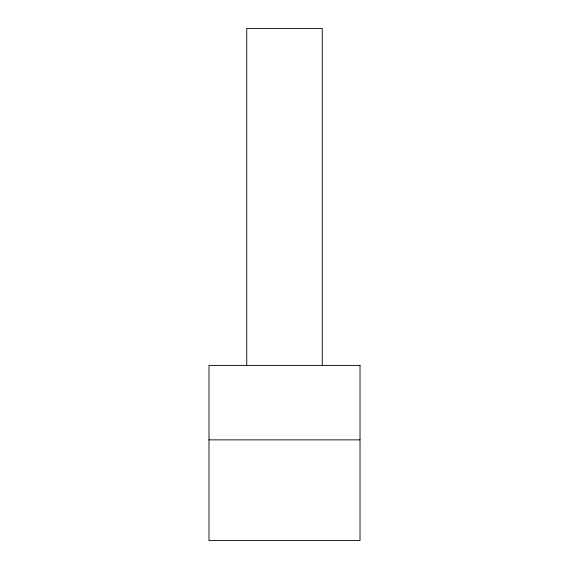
<?xml version="1.0" encoding="UTF-8"?>
<svg xmlns="http://www.w3.org/2000/svg" width="569" height="569" viewBox="0 0 569 569"><rect width="100%" height="100%" fill="white"/><g stroke="black" fill="none" stroke-linecap="round" stroke-linejoin="round"><path stroke-width="0.85" d="M208.987 439.865L360.013 439.865M322.26 365.39L322.26 28.45L246.74 28.45L246.74 365.39M360.013 365.39L208.987 365.39L208.987 540.55L360.013 540.55L360.013 365.39"/></g></svg>
